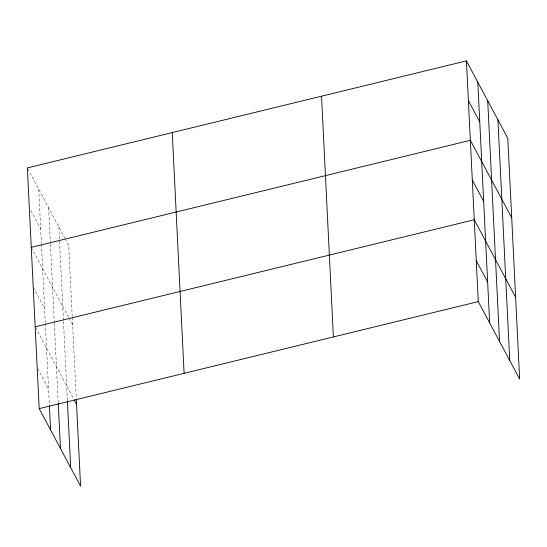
<?xml version="1.0" encoding="UTF-8"?>
<svg xmlns="http://www.w3.org/2000/svg" width="547" height="547" viewBox="0 0 547 547"><rect width="100%" height="100%" fill="white"/><g stroke="black" fill="none" stroke-linecap="round" stroke-linejoin="round"><path stroke-width="0.41" stroke-dasharray="2.73 2.05" d="M27.74 168.647L64.765 237.972M65.155 238.718L68.724 245.391L72.218 316.385M30.871 210.568L40.676 228.933M31.261 247.353L68.669 317.417M69.066 318.163L72.628 324.836M33.217 287.079L44.587 308.378M35.562 327.53L73.77 399.091M37.572 368.459L48.56 389.026M72.259 317.226L76.252 398.36M58.823 226.855L63.438 320.665M63.479 321.506L67.397 401.088M48.621 207.751L50.372 243.251M50.413 244.092L54.283 322.696M54.324 323.537L58.208 402.448M38.728 189.214L41.387 243.306M41.428 244.147L45.298 322.751M45.339 323.592L49.312 404.377"/><path stroke-width="0.82" d="M466.434 60.867L478.276 301.609L519.65 379.092L507.801 138.35L466.434 60.867L27.35 167.908L39.199 408.65L80.566 486.133L76.293 399.207M31.261 247.353L470.345 140.312L511.712 217.795M35.172 326.798L474.249 219.757L515.623 297.24M39.199 408.65L478.276 301.609M468.389 100.593L479.76 121.892M472.293 180.038L483.671 201.337M476.266 260.687L487.637 281.985M74.166 399.83L76.539 404.281M497.907 119.814L509.749 360.548M487.705 100.71L499.555 341.451M477.804 82.173L489.654 322.915M321.533 96.19L333.383 336.931M172.25 132.586L184.093 373.327M67.397 401.088L70.672 467.589M58.249 403.303L60.471 448.492M49.353 405.224L50.57 429.956"/></g></svg>
